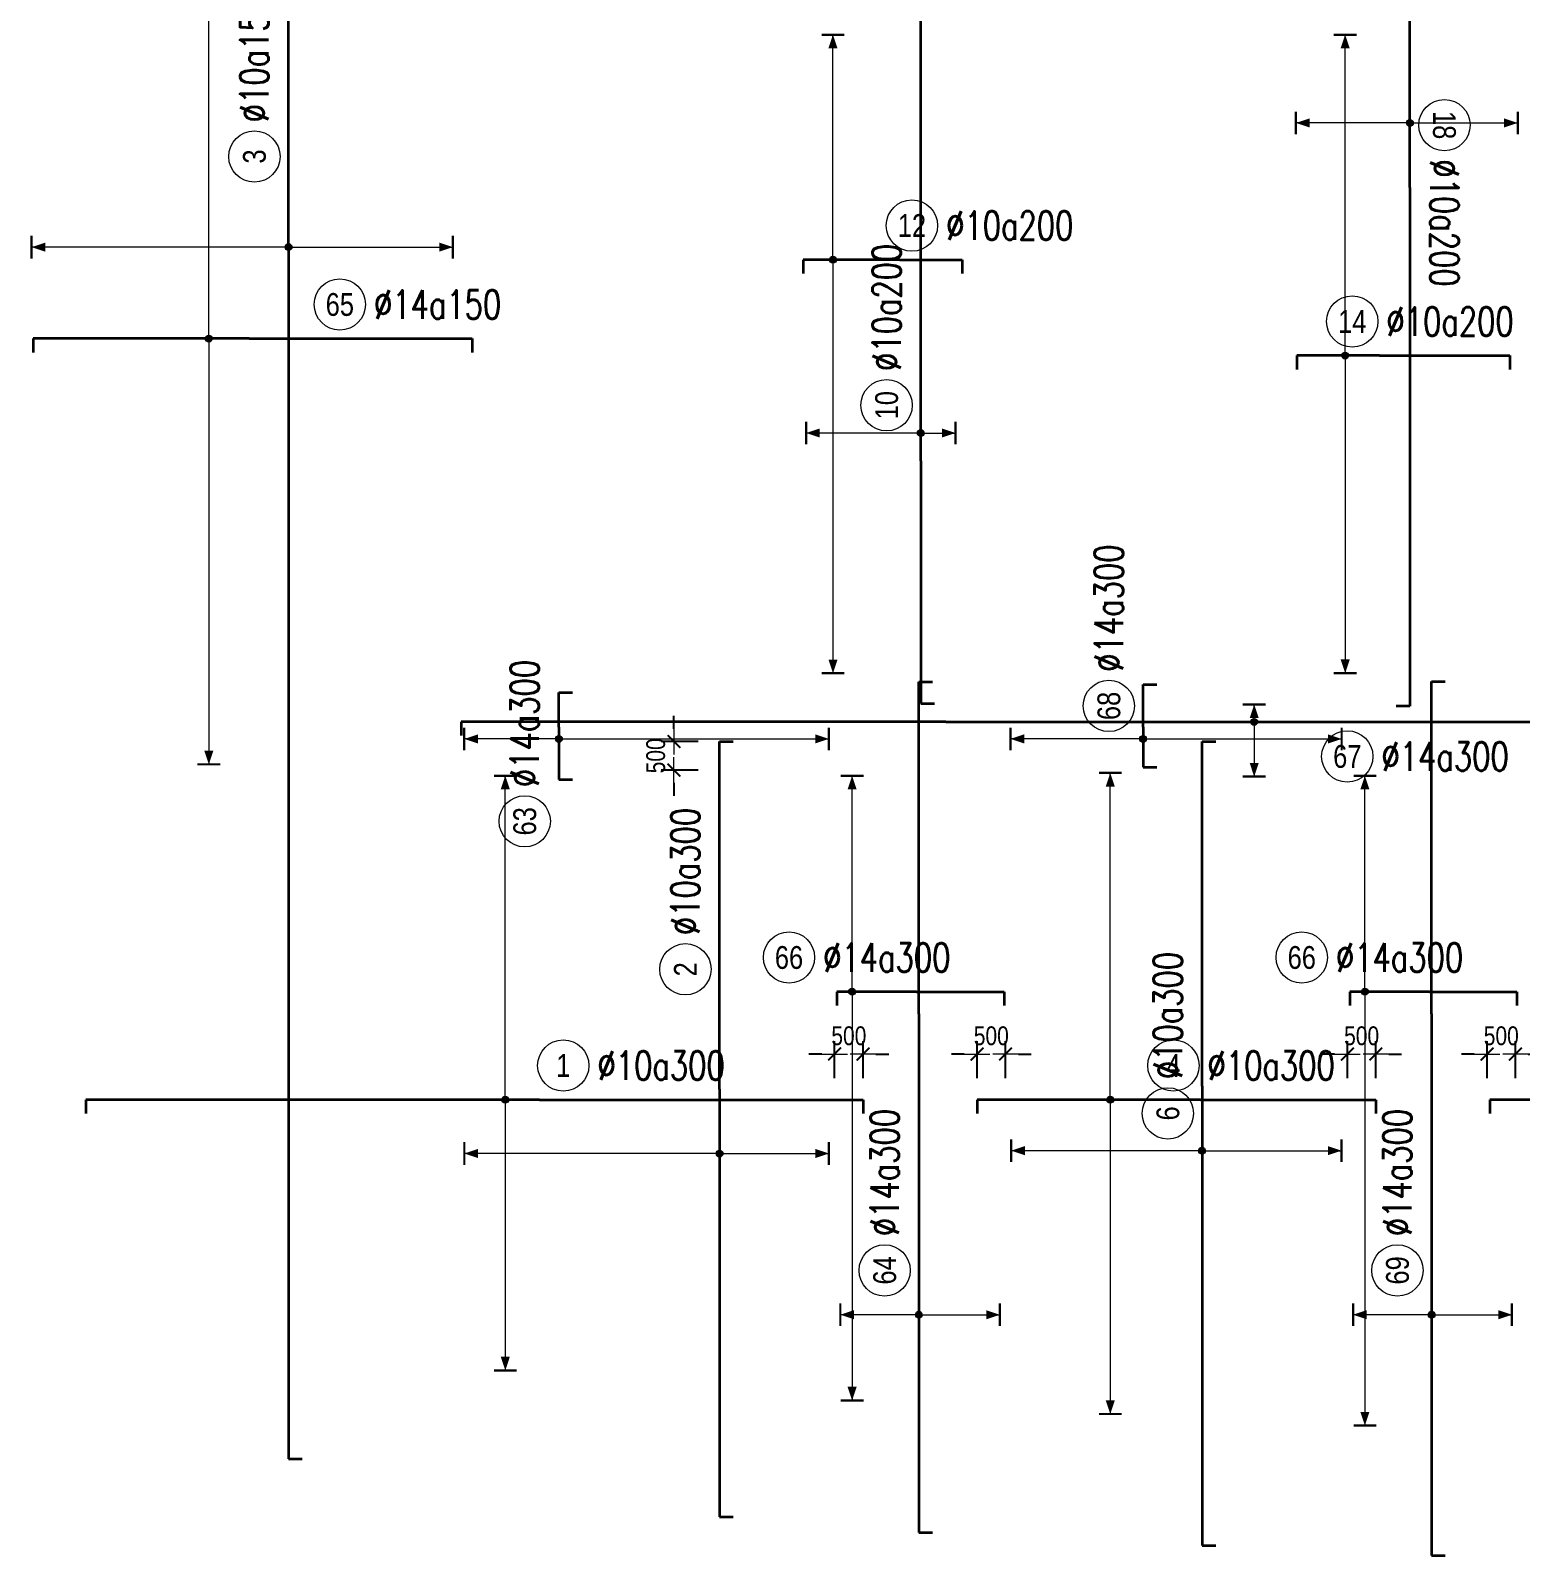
# Model space of a CAD drawing. Header units: millimetres. Extents: x -24156 to 1128921, y -12387 to 212709.
# Drawn here: x 30086 to 56239, y 36920 to 63675 of the extents above; entities that cross this region are included whole.
import ezdxf
from ezdxf.enums import TextEntityAlignment as Align

# ---------------------------------------------------------------- set-up
doc = ezdxf.new("R2010")
doc.units = ezdxf.units.MM
doc.header["$MEASUREMENT"] = 0
doc.header["$PDMODE"] = 3
for name, color, linetype, lineweight in [('NDC_S_DIM', 1, 'Continuous', 9), ('NDC_S_REBAR', 4, 'Continuous', 35), ('NDC_S_VN TEXT', 7, 'Continuous', 20)]:
    doc.layers.add(name, color=color, linetype=linetype, lineweight=lineweight)
doc.styles.add('ARIAL', font='arial.ttf', dxfattribs={"width": 0.8})
doc.styles.add('NDC_ROMANS', font='romans.shx', dxfattribs={"width": 0.8})
doc.dimstyles.new('NDC_dim_150', dxfattribs={"dimscale": 150, "dimtxt": 2.2, "dimasz": 1.5, "dimexe": 1.5, "dimexo": 2.5, "dimgap": 1, "dimtad": 1, "dimdec": 0, "dimzin": 0, "dimdsep": 46, "dimtxsty": 'ARIAL', "dimblk": 'DIMMARK', "dimcen": 0.09, "dimdle": 1.2, "dimclrd": 1, "dimclre": 1, "dimclrt": 3, "dimadec": 0, "dimazin": 0, "dimtfac": 1, "dimtdec": 0, "dimtix": 1, "dimtofl": 0, "dimtmove": 0, "dimatfit": 3, "dimfxl": 4, "dimfxlon": 1, "dimtolj": 1, "dimtzin": 0, "dimarcsym": 0})

# ---------------------------------------------------------------- blocks, each defined once
blk = doc.blocks.new('DIMMARK')
at = {"layer": 'NDC_S_DIM', "color": 1}
blk.add_line((-1.5, 0), (1, 0), dxfattribs=at)
at = {"layer": 'NDC_S_DIM', "color": 2, "const_width": 0.15}
blk.add_lwpolyline([(-0.5, -0.5), (0.5, 0.5)], dxfattribs=at)
blk = doc.blocks.new('*D407')
at = {"layer": 'Defpoints', "color": 0, "transparency": 16777216}
for p in [(56151, 45718), (55651, 44917), (56151, 44917)]:
    blk.add_point(p, dxfattribs=at)
at = {"layer": 'NDC_S_DIM', "color": 1, "lineweight": -2, "transparency": 16777216}
for p, q in [((55651, 45292), (55651, 45943)), ((56151, 45292), (56151, 45943)), ((55426, 45718), (55201, 45718)), ((56376, 45718), (56601, 45718))]:
    blk.add_line(p, q, dxfattribs=at)
at = {"layer": 'NDC_S_DIM', "color": 1, "lineweight": -2, "transparency": 16777216, "xscale": 225, "yscale": 225, "zscale": 225}
blk.add_blockref('DIMMARK', (55651, 45718), dxfattribs=at)
at = {"layer": 'NDC_S_DIM', "color": 1, "lineweight": -2, "transparency": 16777216, "xscale": 225, "yscale": 225, "zscale": 225, "rotation": 180}
blk.add_blockref('DIMMARK', (56151, 45718), dxfattribs=at)
at = {"layer": 'NDC_S_DIM', "color": 3, "transparency": 16777216, "insert": (55901, 46036), "char_height": 330, "attachment_point": 5, "style": 'ARIAL'}
blk.add_mtext('\\A1;500', dxfattribs=at)
blk = doc.blocks.new('*D408')
at = {"layer": 'Defpoints', "color": 0, "transparency": 16777216}
for p in [(53200, 45718), (53200, 44917), (53700, 44917)]:
    blk.add_point(p, dxfattribs=at)
at = {"layer": 'NDC_S_DIM', "color": 1, "lineweight": -2, "transparency": 16777216}
for p, q in [((53200, 45292), (53200, 45943)), ((53700, 45292), (53700, 45943)), ((52975, 45718), (52750, 45718)), ((53925, 45718), (54150, 45718))]:
    blk.add_line(p, q, dxfattribs=at)
at = {"layer": 'NDC_S_DIM', "color": 1, "lineweight": -2, "transparency": 16777216, "xscale": 225, "yscale": 225, "zscale": 225}
blk.add_blockref('DIMMARK', (53200, 45718), dxfattribs=at)
at = {"layer": 'NDC_S_DIM', "color": 1, "lineweight": -2, "transparency": 16777216, "xscale": 225, "yscale": 225, "zscale": 225, "rotation": 180}
blk.add_blockref('DIMMARK', (53700, 45718), dxfattribs=at)
at = {"layer": 'NDC_S_DIM', "color": 3, "transparency": 16777216, "insert": (53450, 46036), "char_height": 330, "attachment_point": 5, "style": 'ARIAL'}
blk.add_mtext('\\A1;500', dxfattribs=at)
blk = doc.blocks.new('*D409')
at = {"layer": 'Defpoints', "color": 0, "transparency": 16777216}
for p in [(47200, 45718), (46700, 44917), (47200, 44917)]:
    blk.add_point(p, dxfattribs=at)
at = {"layer": 'NDC_S_DIM', "color": 1, "lineweight": -2, "transparency": 16777216}
for p, q in [((46700, 45292), (46700, 45943)), ((47200, 45292), (47200, 45943)), ((46475, 45718), (46250, 45718)), ((47425, 45718), (47650, 45718))]:
    blk.add_line(p, q, dxfattribs=at)
at = {"layer": 'NDC_S_DIM', "color": 1, "lineweight": -2, "transparency": 16777216, "xscale": 225, "yscale": 225, "zscale": 225}
blk.add_blockref('DIMMARK', (46700, 45718), dxfattribs=at)
at = {"layer": 'NDC_S_DIM', "color": 1, "lineweight": -2, "transparency": 16777216, "xscale": 225, "yscale": 225, "zscale": 225, "rotation": 180}
blk.add_blockref('DIMMARK', (47200, 45718), dxfattribs=at)
at = {"layer": 'NDC_S_DIM', "color": 3, "transparency": 16777216, "insert": (46950, 46036), "char_height": 330, "attachment_point": 5, "style": 'ARIAL'}
blk.add_mtext('\\A1;500', dxfattribs=at)
blk = doc.blocks.new('*D410')
at = {"layer": 'Defpoints', "color": 0, "transparency": 16777216}
for p in [(44200, 45718), (44200, 44917), (44700, 44917)]:
    blk.add_point(p, dxfattribs=at)
at = {"layer": 'NDC_S_DIM', "color": 1, "lineweight": -2, "transparency": 16777216}
for p, q in [((44200, 45292), (44200, 45943)), ((44700, 45292), (44700, 45943)), ((43975, 45718), (43750, 45718)), ((44925, 45718), (45150, 45718))]:
    blk.add_line(p, q, dxfattribs=at)
at = {"layer": 'NDC_S_DIM', "color": 1, "lineweight": -2, "transparency": 16777216, "xscale": 225, "yscale": 225, "zscale": 225}
blk.add_blockref('DIMMARK', (44200, 45718), dxfattribs=at)
at = {"layer": 'NDC_S_DIM', "color": 1, "lineweight": -2, "transparency": 16777216, "xscale": 225, "yscale": 225, "zscale": 225, "rotation": 180}
blk.add_blockref('DIMMARK', (44700, 45718), dxfattribs=at)
at = {"layer": 'NDC_S_DIM', "color": 3, "transparency": 16777216, "insert": (44450, 46036), "char_height": 330, "attachment_point": 5, "style": 'ARIAL'}
blk.add_mtext('\\A1;500', dxfattribs=at)
blk = doc.blocks.new('*D415')
at = {"layer": 'Defpoints', "color": 0, "transparency": 16777216}
for p in [(42181, 51200), (41380, 50700), (42181, 50700)]:
    blk.add_point(p, dxfattribs=at)
at = {"layer": 'NDC_S_DIM', "color": 1, "lineweight": -2, "transparency": 16777216}
for p, q in [((41380, 51425), (41380, 51650)), ((41806, 51200), (41155, 51200)), ((41806, 50700), (41155, 50700)), ((41380, 50475), (41380, 50250))]:
    blk.add_line(p, q, dxfattribs=at)
at = {"layer": 'NDC_S_DIM', "color": 1, "lineweight": -2, "transparency": 16777216, "xscale": 225, "yscale": 225, "zscale": 225}
for p, rotation in [((41380, 51200), 270), ((41380, 50700), 90)]:
    blk.add_blockref('DIMMARK', p, dxfattribs=dict(at, rotation=rotation))
at = {"layer": 'NDC_S_DIM', "color": 3, "transparency": 16777216, "insert": (41061, 50950), "char_height": 330, "attachment_point": 5, "rotation": 90, "style": 'ARIAL'}
blk.add_mtext('\\A1;500', dxfattribs=at)
blk = doc.blocks.new('*U388')
h = blk.add_hatch(color=6)
edge = h.paths.add_edge_path()
edge.add_arc((-2.99, 0), 0.3, 0, 360)
at = {"layer": 'NDC_S_DIM', "color": 8}
for q in [(-2.99, 28.42), (-2.99, -23.75)]:
    blk.add_line((-2.99, 0), q, dxfattribs=at)
for points in [[(-3.99, 28.42, 0.2, 0.2, 0), (-1.99, 28.42, 0, 0, 0)], [(-3.99, -23.75, 0.2, 0.2, 0), (-1.99, -23.75, 0, 0, 0)]]:
    blk.add_lwpolyline(points, format="xyseb", dxfattribs=at)
at = {"layer": 'NDC_S_DIM'}
blk.add_circle((2.1, 3), 2.25, dxfattribs=at)
at = {"layer": 'NDC_S_DIM', "color": 6}
blk.add_circle((-2.99, 0), 0.3, dxfattribs=at)
at = {"layer": 'NDC_S_DIM', "color": 8}
for points in [[(-3.39, 27.22), (-2.99, 28.42), (-2.59, 27.22)], [(-3.39, -22.55), (-2.99, -23.75), (-2.59, -22.55)]]:
    blk.add_solid(points, dxfattribs=at)
at = {"layer": 'NDC_S_REBAR'}
for p, q in [((0, 0), (-39.8, 0)), ((-39.8, 0), (-39.8, -1.2)), ((0, 0), (28.41, 0)), ((28.41, 0), (28.41, -1.2)), ((-39.8, -1.2), (-39.8, -1.2)), ((28.41, -1.2), (28.41, -1.2))]:
    blk.add_line(p, q, dxfattribs=at)
at = {"layer": 'NDC_S_VN TEXT', "color": 3, "style": 'NDC_ROMANS', "width": 0.75}
blk.add_attdef('DKT', (5.1, 1.75), '', height=2.5, dxfattribs=at)
at = {"layer": 'NDC_S_VN TEXT', "style": 'ARIAL', "width": 0.8}
blk.add_attdef('KHT', text='', height=2, dxfattribs=at).set_placement((2.1, 3), align=Align.MIDDLE_CENTER)
blk = doc.blocks.new('*U389')
h = blk.add_hatch(color=6)
edge = h.paths.add_edge_path()
edge.add_arc((-7.93, 0), 0.3, 0, 360)
at = {"layer": 'NDC_S_DIM', "color": 8}
for q in [(-7.93, 28.67), (-7.93, -27.57)]:
    blk.add_line((-7.93, 0), q, dxfattribs=at)
for points in [[(-8.93, 28.67, 0.2, 0.2, 0), (-6.93, 28.67, 0, 0, 0)], [(-8.93, -27.57, 0.2, 0.2, 0), (-6.93, -27.57, 0, 0, 0)]]:
    blk.add_lwpolyline(points, format="xyseb", dxfattribs=at)
at = {"layer": 'NDC_S_DIM'}
blk.add_circle((-2.39, 3), 2.25, dxfattribs=at)
at = {"layer": 'NDC_S_DIM', "color": 6}
blk.add_circle((-7.93, 0), 0.3, dxfattribs=at)
at = {"layer": 'NDC_S_DIM', "color": 8}
for points in [[(-8.33, 27.47), (-7.93, 28.67), (-7.53, 27.47)], [(-8.33, -26.37), (-7.93, -27.57), (-7.53, -26.37)]]:
    blk.add_solid(points, dxfattribs=at)
at = {"layer": 'NDC_S_REBAR'}
for p, q in [((0, 0), (-19.62, 0)), ((-19.62, 0), (-19.62, -1.2)), ((0, 0), (15.38, 0)), ((15.38, 0), (15.38, -1.2)), ((-19.62, -1.2), (-19.62, -1.2)), ((15.38, -1.2), (15.38, -1.2))]:
    blk.add_line(p, q, dxfattribs=at)
at = {"layer": 'NDC_S_VN TEXT', "color": 3, "style": 'NDC_ROMANS', "width": 0.75}
blk.add_attdef('DKT', (0.61, 1.75), '', height=2.5, dxfattribs=at)
at = {"layer": 'NDC_S_VN TEXT', "style": 'ARIAL', "width": 0.8}
blk.add_attdef('KHT', text='', height=2, dxfattribs=at).set_placement((-2.39, 3), align=Align.MIDDLE_CENTER)
blk = doc.blocks.new('*U390')
h = blk.add_hatch(color=6)
edge = h.paths.add_edge_path()
edge.add_arc((-7.93, 0), 0.3, 0, 360)
at = {"layer": 'NDC_S_DIM', "color": 8}
for q in [(-7.93, 28.42), (-7.93, -28.83)]:
    blk.add_line((-7.93, 0), q, dxfattribs=at)
for points in [[(-8.93, 28.42, 0.2, 0.2, 0), (-6.93, 28.42, 0, 0, 0)], [(-8.93, -28.83, 0.2, 0.2, 0), (-6.93, -28.83, 0, 0, 0)]]:
    blk.add_lwpolyline(points, format="xyseb", dxfattribs=at)
at = {"layer": 'NDC_S_DIM'}
blk.add_circle((-2.39, 3), 2.25, dxfattribs=at)
at = {"layer": 'NDC_S_DIM', "color": 6}
blk.add_circle((-7.93, 0), 0.3, dxfattribs=at)
at = {"layer": 'NDC_S_DIM', "color": 8}
for points in [[(-8.33, 27.22), (-7.93, 28.42), (-7.53, 27.22)], [(-8.33, -27.63), (-7.93, -28.83), (-7.53, -27.63)]]:
    blk.add_solid(points, dxfattribs=at)
at = {"layer": 'NDC_S_REBAR'}
for p, q in [((0, 0), (-19.38, 0)), ((-19.38, 0), (-19.38, -1.2)), ((0, 0), (15.63, 0)), ((15.63, 0), (15.63, -1.2)), ((-19.38, -1.2), (-19.38, -1.2)), ((15.63, -1.2), (15.63, -1.2))]:
    blk.add_line(p, q, dxfattribs=at)
at = {"layer": 'NDC_S_VN TEXT', "color": 3, "style": 'NDC_ROMANS', "width": 0.75}
blk.add_attdef('DKT', (0.61, 1.75), '', height=2.5, dxfattribs=at)
at = {"layer": 'NDC_S_VN TEXT', "style": 'ARIAL', "width": 0.8}
blk.add_attdef('KHT', text='', height=2, dxfattribs=at).set_placement((-2.39, 3), align=Align.MIDDLE_CENTER)
blk = doc.blocks.new('*U392')
h = blk.add_hatch(color=6)
edge = h.paths.add_edge_path()
edge.add_arc((-3.55, 0), 0.3, 0, 360)
at = {"layer": 'NDC_S_DIM', "color": 8}
for q in [(-3.55, 34.66), (-3.55, -37.34)]:
    blk.add_line((-3.55, 0), q, dxfattribs=at)
for points in [[(-4.55, 34.66, 0.2, 0.2, 0), (-2.55, 34.66, 0, 0, 0)], [(-4.55, -37.34, 0.2, 0.2, 0), (-2.55, -37.34, 0, 0, 0)]]:
    blk.add_lwpolyline(points, format="xyseb", dxfattribs=at)
at = {"layer": 'NDC_S_DIM'}
blk.add_circle((7.95, 3), 2.25, dxfattribs=at)
at = {"layer": 'NDC_S_DIM', "color": 6}
blk.add_circle((-3.55, 0), 0.3, dxfattribs=at)
at = {"layer": 'NDC_S_DIM', "color": 8}
for points in [[(-3.95, 33.46), (-3.55, 34.66), (-3.15, 33.46)], [(-3.95, -36.14), (-3.55, -37.34), (-3.15, -36.14)]]:
    blk.add_solid(points, dxfattribs=at)
at = {"layer": 'NDC_S_REBAR'}
for p, q in [((0, 0), (-18.97, 0)), ((-18.97, 0), (-18.97, -1.2)), ((0, 0), (19.55, 0)), ((19.55, 0), (19.55, -1.2)), ((-18.97, -1.2), (-18.97, -1.2)), ((19.55, -1.2), (19.55, -1.2))]:
    blk.add_line(p, q, dxfattribs=at)
at = {"layer": 'NDC_S_VN TEXT', "color": 3, "style": 'NDC_ROMANS', "width": 0.75}
blk.add_attdef('DKT', (10.95, 1.75), '', height=2.5, dxfattribs=at)
at = {"layer": 'NDC_S_VN TEXT', "style": 'ARIAL', "width": 0.8}
blk.add_attdef('KHT', text='', height=2, dxfattribs=at).set_placement((7.95, 3), align=Align.MIDDLE_CENTER)
blk = doc.blocks.new('*U377')
h = blk.add_hatch(color=6)
edge = h.paths.add_edge_path()
edge.add_arc((0, 0), 0.3, 0, 360)
at = {"layer": 'NDC_S_DIM', "color": 8}
for q in [(0, 22.55), (0, -14.42)]:
    blk.add_line((0, 0), q, dxfattribs=at)
for points in [[(-1, 22.55, 0.2, 0.2, 0), (1, 22.55, 0, 0, 0)], [(-1, -14.42, 0.2, 0.2, 0), (1, -14.42, 0, 0, 0)]]:
    blk.add_lwpolyline(points, format="xyseb", dxfattribs=at)
at = {"layer": 'NDC_S_DIM'}
blk.add_circle((7.95, 3), 2.25, dxfattribs=at)
at = {"layer": 'NDC_S_DIM', "color": 6}
blk.add_circle((0, 0), 0.3, dxfattribs=at)
at = {"layer": 'NDC_S_DIM', "color": 8}
for points in [[(-0.4, 21.35), (0, 22.55), (0.4, 21.35)], [(-0.4, -13.22), (0, -14.42), (0.4, -13.22)]]:
    blk.add_solid(points, dxfattribs=at)
at = {"layer": 'NDC_S_REBAR'}
for p, q in [((0, 0), (-106.29, 0)), ((-106.29, 0), (-106.29, -1.2)), ((0, 0), (87.73, 0)), ((87.73, 0), (87.73, -1.2)), ((-106.29, -1.2), (-106.29, -1.2)), ((87.73, -1.2), (87.73, -1.2))]:
    blk.add_line(p, q, dxfattribs=at)
at = {"layer": 'NDC_S_VN TEXT', "color": 3, "style": 'NDC_ROMANS', "width": 0.75}
blk.add_attdef('DKT', (10.95, 1.75), '', height=2.5, dxfattribs=at)
at = {"layer": 'NDC_S_VN TEXT', "style": 'ARIAL', "width": 0.8}
blk.add_attdef('KHT', text='', height=2, dxfattribs=at).set_placement((7.95, 3), align=Align.MIDDLE_CENTER)
blk = doc.blocks.new('*U379')
h = blk.add_hatch(color=6)
edge = h.paths.add_edge_path()
edge.add_arc((-5.66, 0), 0.3, 0, 360)
at = {"layer": 'NDC_S_DIM', "color": 8}
for q in [(-5.66, 22.4), (-5.66, -9.6)]:
    blk.add_line((-5.66, 0), q, dxfattribs=at)
for points in [[(-6.66, 22.4, 0.2, 0.2, 0), (-4.66, 22.4, 0, 0, 0)], [(-6.66, -9.6, 0.2, 0.2, 0), (-4.66, -9.6, 0, 0, 0)]]:
    blk.add_lwpolyline(points, format="xyseb", dxfattribs=at)
at = {"layer": 'NDC_S_DIM'}
blk.add_circle((10.5, 3), 2.25, dxfattribs=at)
at = {"layer": 'NDC_S_DIM', "color": 6}
blk.add_circle((-5.66, 0), 0.3, dxfattribs=at)
at = {"layer": 'NDC_S_DIM', "color": 8}
for points in [[(-6.06, 21.2), (-5.66, 22.4), (-5.26, 21.2)], [(-6.06, -8.4), (-5.66, -9.6), (-5.26, -8.4)]]:
    blk.add_solid(points, dxfattribs=at)
at = {"layer": 'NDC_S_REBAR'}
for p, q in [((0, 0), (-37.53, 0)), ((-37.53, 0), (-37.53, -1.2)), ((0, 0), (30.48, 0)), ((30.48, 0), (30.48, -1.2)), ((-37.53, -1.2), (-37.53, -1.2)), ((30.48, -1.2), (30.48, -1.2))]:
    blk.add_line(p, q, dxfattribs=at)
at = {"layer": 'NDC_S_VN TEXT', "color": 3, "style": 'NDC_ROMANS', "width": 0.75}
blk.add_attdef('DKT', (13.5, 1.75), '', height=2.5, dxfattribs=at)
at = {"layer": 'NDC_S_VN TEXT', "style": 'ARIAL', "width": 0.8}
blk.add_attdef('KHT', text='', height=2, dxfattribs=at).set_placement((10.5, 3), align=Align.MIDDLE_CENTER)
blk = doc.blocks.new('*U380')
h = blk.add_hatch(color=6)
edge = h.paths.add_edge_path()
edge.add_arc((-5.66, 0), 0.3, 0, 360)
at = {"layer": 'NDC_S_DIM', "color": 8}
for q in [(-5.66, 16.75), (-5.66, -12.25)]:
    blk.add_line((-5.66, 0), q, dxfattribs=at)
for points in [[(-6.66, 16.75, 0.2, 0.2, 0), (-4.66, 16.75, 0, 0, 0)], [(-6.66, -12.25, 0.2, 0.2, 0), (-4.66, -12.25, 0, 0, 0)]]:
    blk.add_lwpolyline(points, format="xyseb", dxfattribs=at)
at = {"layer": 'NDC_S_DIM'}
blk.add_circle((-2.39, 3), 2.25, dxfattribs=at)
at = {"layer": 'NDC_S_DIM', "color": 6}
blk.add_circle((-5.66, 0), 0.3, dxfattribs=at)
at = {"layer": 'NDC_S_DIM', "color": 8}
for points in [[(-6.06, 15.55), (-5.66, 16.75), (-5.26, 15.55)], [(-6.06, -11.05), (-5.66, -12.25), (-5.26, -11.05)]]:
    blk.add_solid(points, dxfattribs=at)
at = {"layer": 'NDC_S_REBAR'}
for p, q in [((0, 0), (-40.3, 0)), ((-40.3, 0), (-40.3, -1.2)), ((0, 0), (30.23, 0)), ((30.23, 0), (30.23, -1.2)), ((-40.3, -1.2), (-40.3, -1.2)), ((30.23, -1.2), (30.23, -1.2))]:
    blk.add_line(p, q, dxfattribs=at)
at = {"layer": 'NDC_S_VN TEXT', "color": 3, "style": 'NDC_ROMANS', "width": 0.75}
blk.add_attdef('DKT', (0.61, 1.75), '', height=2.5, dxfattribs=at)
at = {"layer": 'NDC_S_VN TEXT', "style": 'ARIAL', "width": 0.8}
blk.add_attdef('KHT', text='', height=2, dxfattribs=at).set_placement((-2.39, 3), align=Align.MIDDLE_CENTER)
blk = doc.blocks.new('*U341')
h = blk.add_hatch(color=6)
edge = h.paths.add_edge_path()
edge.add_arc((-26.39, 0), 0.3, 0, 360)
at = {"layer": 'NDC_S_DIM', "color": 8}
for q in [(-26.39, 6.89), (-26.39, -7.11)]:
    blk.add_line((-26.39, 0), q, dxfattribs=at)
for points in [[(-27.39, 6.89, 0.2, 0.2, 0), (-25.39, 6.89, 0, 0, 0)], [(-27.39, -7.11, 0.2, 0.2, 0), (-25.39, -7.11, 0, 0, 0)]]:
    blk.add_lwpolyline(points, format="xyseb", dxfattribs=at)
at = {"layer": 'NDC_S_DIM'}
blk.add_circle((-22.5, 3), 2.25, dxfattribs=at)
at = {"layer": 'NDC_S_DIM', "color": 6}
blk.add_circle((-26.39, 0), 0.3, dxfattribs=at)
at = {"layer": 'NDC_S_DIM', "color": 8}
for points in [[(-26.79, 5.69), (-26.39, 6.89), (-25.99, 5.69)], [(-26.79, -5.91), (-26.39, -7.11), (-25.99, -5.91)]]:
    blk.add_solid(points, dxfattribs=at)
at = {"layer": 'NDC_S_REBAR'}
for p, q in [((0, 0), (-45.48, 0)), ((-45.48, 0), (-45.48, -1.2)), ((0, 0), (29.12, 0)), ((29.12, 0), (29.12, -1.2)), ((-45.48, -1.2), (-45.48, -1.2)), ((29.12, -1.2), (29.12, -1.2))]:
    blk.add_line(p, q, dxfattribs=at)
at = {"layer": 'NDC_S_VN TEXT', "color": 3, "style": 'NDC_ROMANS', "width": 0.75}
blk.add_attdef('DKT', (-19.5, 1.75), '', height=2.5, dxfattribs=at)
at = {"layer": 'NDC_S_VN TEXT', "style": 'ARIAL', "width": 0.8}
blk.add_attdef('KHT', text='', height=2, dxfattribs=at).set_placement((-22.5, 3), align=Align.MIDDLE_CENTER)
blk = doc.blocks.new('*U348')
h = blk.add_hatch(color=6)
edge = h.paths.add_edge_path()
edge.add_arc((-26.39, 0), 0.3, 0, 360)
at = {"layer": 'NDC_S_DIM', "color": 8}
for q in [(-26.39, 6.89), (-26.39, -7.05)]:
    blk.add_line((-26.39, 0), q, dxfattribs=at)
for points in [[(-27.39, 6.89, 0.2, 0.2, 0), (-25.39, 6.89, 0, 0, 0)], [(-27.39, -7.05, 0.2, 0.2, 0), (-25.39, -7.05, 0, 0, 0)]]:
    blk.add_lwpolyline(points, format="xyseb", dxfattribs=at)
at = {"layer": 'NDC_S_DIM'}
blk.add_circle((-22.5, 3), 2.25, dxfattribs=at)
at = {"layer": 'NDC_S_DIM', "color": 6}
blk.add_circle((-26.39, 0), 0.3, dxfattribs=at)
at = {"layer": 'NDC_S_DIM', "color": 8}
for points in [[(-26.79, 5.69), (-26.39, 6.89), (-25.99, 5.69)], [(-26.79, -5.85), (-26.39, -7.05), (-25.99, -5.85)]]:
    blk.add_solid(points, dxfattribs=at)
at = {"layer": 'NDC_S_REBAR'}
for p, q in [((0, 0), (-47.51, 0)), ((-47.51, 0), (-47.51, -1.2)), ((0, 0), (29.16, 0)), ((29.16, 0), (29.16, -1.2)), ((-47.51, -1.2), (-47.51, -1.2)), ((29.16, -1.2), (29.16, -1.2))]:
    blk.add_line(p, q, dxfattribs=at)
at = {"layer": 'NDC_S_VN TEXT', "color": 3, "style": 'NDC_ROMANS', "width": 0.75}
blk.add_attdef('DKT', (-19.5, 1.75), '', height=2.5, dxfattribs=at)
at = {"layer": 'NDC_S_VN TEXT', "style": 'ARIAL', "width": 0.8}
blk.add_attdef('KHT', text='', height=2, dxfattribs=at).set_placement((-22.5, 3), align=Align.MIDDLE_CENTER)
blk = doc.blocks.new('*U344')
h = blk.add_hatch(color=6)
edge = h.paths.add_edge_path()
edge.add_arc((-1.02, 0), 0.3, 0, 360)
at = {"layer": 'NDC_S_DIM', "color": 8}
for q in [(-1.02, 8.3), (-1.02, -23.7)]:
    blk.add_line((-1.02, 0), q, dxfattribs=at)
for points in [[(-2.02, 8.3, 0.2, 0.2, 0), (-0.02, 8.3, 0, 0, 0)], [(-2.02, -23.7, 0.2, 0.2, 0), (-0.02, -23.7, 0, 0, 0)]]:
    blk.add_lwpolyline(points, format="xyseb", dxfattribs=at)
at = {"layer": 'NDC_S_DIM'}
blk.add_circle((-8.25, 3), 2.25, dxfattribs=at)
at = {"layer": 'NDC_S_DIM', "color": 6}
blk.add_circle((-1.02, 0), 0.3, dxfattribs=at)
at = {"layer": 'NDC_S_DIM', "color": 8}
for points in [[(-1.42, 7.1), (-1.02, 8.3), (-0.62, 7.1)], [(-1.42, -22.5), (-1.02, -23.7), (-0.62, -22.5)]]:
    blk.add_solid(points, dxfattribs=at)
at = {"layer": 'NDC_S_REBAR'}
for p, q in [((0, 0), (-4.57, 0)), ((-4.57, 0), (-4.57, -1.2)), ((0, 0), (3.04, 0)), ((3.04, 0), (3.04, -1.2)), ((-4.57, -1.2), (-4.57, -1.2)), ((3.04, -1.2), (3.04, -1.2))]:
    blk.add_line(p, q, dxfattribs=at)
at = {"layer": 'NDC_S_VN TEXT', "color": 3, "style": 'NDC_ROMANS', "width": 0.75}
blk.add_attdef('DKT', (-5.25, 1.75), '', height=2.5, dxfattribs=at)
at = {"layer": 'NDC_S_VN TEXT', "style": 'ARIAL', "width": 0.8}
blk.add_attdef('KHT', text='', height=2, dxfattribs=at).set_placement((-8.25, 3), align=Align.MIDDLE_CENTER)
blk = doc.blocks.new('*U345')
h = blk.add_hatch(color=6)
edge = h.paths.add_edge_path()
edge.add_arc((-1.02, 0), 0.3, 0, 360)
at = {"layer": 'NDC_S_DIM', "color": 8}
for q in [(-1.02, 11.63), (-1.02, -17.43)]:
    blk.add_line((-1.02, 0), q, dxfattribs=at)
for points in [[(-2.02, 11.63, 0.2, 0.2, 0), (-0.02, 11.63, 0, 0, 0)], [(-2.02, -17.43, 0.2, 0.2, 0), (-0.02, -17.43, 0, 0, 0)]]:
    blk.add_lwpolyline(points, format="xyseb", dxfattribs=at)
at = {"layer": 'NDC_S_DIM'}
blk.add_circle((1.87, 3), 2.25, dxfattribs=at)
at = {"layer": 'NDC_S_DIM', "color": 6}
blk.add_circle((-1.02, 0), 0.3, dxfattribs=at)
at = {"layer": 'NDC_S_DIM', "color": 8}
for points in [[(-1.42, 10.43), (-1.02, 11.63), (-0.62, 10.43)], [(-1.42, -16.23), (-1.02, -17.43), (-0.62, -16.23)]]:
    blk.add_solid(points, dxfattribs=at)
at = {"layer": 'NDC_S_REBAR'}
for p, q in [((0, 0), (-3.5, 0)), ((-3.5, 0), (-3.5, -1.2)), ((0, 0), (3.75, 0)), ((3.75, 0), (3.75, -1.2)), ((-3.5, -1.2), (-3.5, -1.2)), ((3.75, -1.2), (3.75, -1.2))]:
    blk.add_line(p, q, dxfattribs=at)
at = {"layer": 'NDC_S_VN TEXT', "color": 3, "style": 'NDC_ROMANS', "width": 0.75}
blk.add_attdef('DKT', (4.87, 1.75), '', height=2.5, dxfattribs=at)
at = {"layer": 'NDC_S_VN TEXT', "style": 'ARIAL', "width": 0.8}
blk.add_attdef('KHT', text='', height=2, dxfattribs=at).set_placement((1.87, 3), align=Align.MIDDLE_CENTER)
blk = doc.blocks.new('*U350')
h = blk.add_hatch(color=6)
edge = h.paths.add_edge_path()
edge.add_arc((27.07, 0), 0.3, 0, 360)
at = {"layer": 'NDC_S_DIM', "color": 8}
for q in [(27.07, 1.53), (27.07, -4.8)]:
    blk.add_line((27.07, 0), q, dxfattribs=at)
for points in [[(26.07, 1.53, 0.2, 0.2, 0), (28.07, 1.53, 0, 0, 0)], [(26.07, -4.8, 0.2, 0.2, 0), (28.07, -4.8, 0, 0, 0)]]:
    blk.add_lwpolyline(points, format="xyseb", dxfattribs=at)
at = {"layer": 'NDC_S_DIM', "color": 6}
blk.add_circle((27.07, 0), 0.3, dxfattribs=at)
at = {"layer": 'NDC_S_DIM'}
blk.add_circle((35.24, -3.03), 2.25, dxfattribs=at)
at = {"layer": 'NDC_S_DIM', "color": 8}
for points in [[(26.67, 0.33), (27.07, 1.53), (27.47, 0.33)], [(26.67, -3.6), (27.07, -4.8), (27.47, -3.6)]]:
    blk.add_solid(points, dxfattribs=at)
at = {"layer": 'NDC_S_REBAR'}
for p, q in [((0, 0), (-42.52, 0)), ((-42.52, 0), (-42.52, -1.2)), ((0, 0), (189.1, 0)), ((-42.52, -1.2), (-42.52, -1.2))]:
    blk.add_line(p, q, dxfattribs=at)
at = {"layer": 'NDC_S_VN TEXT', "style": 'ARIAL', "width": 0.8}
blk.add_attdef('KHT', text='', height=2, dxfattribs=at).set_placement((35.24, -3.03), align=Align.MIDDLE_CENTER)
at = {"layer": 'NDC_S_VN TEXT', "color": 3, "style": 'NDC_ROMANS', "width": 0.75}
blk.add_attdef('DKT', (38.24, -4.28), '', height=2.5, dxfattribs=at)
blk = doc.blocks.new('*U351')
h = blk.add_hatch(color=6)
edge = h.paths.add_edge_path()
edge.add_arc((-3.01, 0), 0.3, 0, 360)
at = {"layer": 'NDC_S_DIM', "color": 8}
for q in [(-3.01, 28.15), (-3.01, -27.85)]:
    blk.add_line((-3.01, 0), q, dxfattribs=at)
for points in [[(-4.01, 28.15, 0.2, 0.2, 0), (-2.01, 28.15, 0, 0, 0)], [(-4.01, -27.85, 0.2, 0.2, 0), (-2.01, -27.85, 0, 0, 0)]]:
    blk.add_lwpolyline(points, format="xyseb", dxfattribs=at)
at = {"layer": 'NDC_S_DIM'}
blk.add_circle((-2.39, 3), 2.25, dxfattribs=at)
at = {"layer": 'NDC_S_DIM', "color": 6}
blk.add_circle((-3.01, 0), 0.3, dxfattribs=at)
at = {"layer": 'NDC_S_DIM', "color": 8}
for points in [[(-3.41, 26.95), (-3.01, 28.15), (-2.61, 26.95)], [(-3.41, -26.65), (-3.01, -27.85), (-2.61, -26.65)]]:
    blk.add_solid(points, dxfattribs=at)
at = {"layer": 'NDC_S_REBAR'}
for p, q in [((0, 0), (-7.25, 0)), ((-7.25, 0), (-7.25, -1.2)), ((0, 0), (11.45, 0)), ((11.45, 0), (11.45, -1.2)), ((-7.25, -1.2), (-7.25, -1.2)), ((11.45, -1.2), (11.45, -1.2))]:
    blk.add_line(p, q, dxfattribs=at)
at = {"layer": 'NDC_S_VN TEXT', "color": 3, "style": 'NDC_ROMANS', "width": 0.75}
blk.add_attdef('DKT', (0.61, 1.75), '', height=2.5, dxfattribs=at)
at = {"layer": 'NDC_S_VN TEXT', "style": 'ARIAL', "width": 0.8}
blk.add_attdef('KHT', text='', height=2, dxfattribs=at).set_placement((-2.39, 3), align=Align.MIDDLE_CENTER)
blk = doc.blocks.new('*U357')
h = blk.add_hatch(color=6)
edge = h.paths.add_edge_path()
edge.add_arc((-5.66, 0), 0.3, 0, 360)
at = {"layer": 'NDC_S_DIM', "color": 8}
for q in [(-5.66, 9.46), (-5.66, -10)]:
    blk.add_line((-5.66, 0), q, dxfattribs=at)
for points in [[(-6.66, 9.46, 0.2, 0.2, 0), (-4.66, 9.46, 0, 0, 0)], [(-6.66, -10, 0.2, 0.2, 0), (-4.66, -10, 0, 0, 0)]]:
    blk.add_lwpolyline(points, format="xyseb", dxfattribs=at)
at = {"layer": 'NDC_S_DIM'}
blk.add_circle((-5.47, 3.03), 2.25, dxfattribs=at)
at = {"layer": 'NDC_S_DIM', "color": 6}
blk.add_circle((-5.66, 0), 0.3, dxfattribs=at)
at = {"layer": 'NDC_S_DIM', "color": 8}
for points in [[(-6.06, 8.26), (-5.66, 9.46), (-5.26, 8.26)], [(-6.06, -8.8), (-5.66, -10), (-5.26, -8.8)]]:
    blk.add_solid(points, dxfattribs=at)
at = {"layer": 'NDC_S_REBAR'}
for p, q in [((0, 0), (-16.08, 0)), ((-16.08, 0), (-16.08, -1.2)), ((0, 0), (45.49, 0)), ((45.49, 0), (45.49, -1.2)), ((-16.08, -1.2), (-16.08, -1.2)), ((45.49, -1.2), (45.49, -1.2))]:
    blk.add_line(p, q, dxfattribs=at)
at = {"layer": 'NDC_S_VN TEXT', "style": 'ARIAL', "width": 0.8}
blk.add_attdef('KHT', text='', height=2, dxfattribs=at).set_placement((-5.47, 3.03), align=Align.MIDDLE_CENTER)
at = {"layer": 'NDC_S_VN TEXT', "color": 3, "style": 'NDC_ROMANS', "width": 0.75}
blk.add_attdef('DKT', (-2.47, 1.78), '', height=2.5, dxfattribs=at)
blk = doc.blocks.new('*U361')
h = blk.add_hatch(color=6)
edge = h.paths.add_edge_path()
edge.add_arc((-5.86, 0), 0.3, 0, 360)
at = {"layer": 'NDC_S_DIM', "color": 8}
for q in [(-5.86, 19.74), (-5.86, -36.27)]:
    blk.add_line((-5.86, 0), q, dxfattribs=at)
for points in [[(-6.86, 19.74, 0.2, 0.2, 0), (-4.86, 19.74, 0, 0, 0)], [(-6.86, -36.27, 0.2, 0.2, 0), (-4.86, -36.27, 0, 0, 0)]]:
    blk.add_lwpolyline(points, format="xyseb", dxfattribs=at)
at = {"layer": 'NDC_S_DIM'}
blk.add_circle((1.07, 3), 2.25, dxfattribs=at)
at = {"layer": 'NDC_S_DIM', "color": 6}
blk.add_circle((-5.86, 0), 0.3, dxfattribs=at)
at = {"layer": 'NDC_S_DIM', "color": 8}
for points in [[(-6.26, 18.54), (-5.86, 19.74), (-5.46, 18.54)], [(-6.26, -35.07), (-5.86, -36.27), (-5.46, -35.07)]]:
    blk.add_solid(points, dxfattribs=at)
at = {"layer": 'NDC_S_REBAR'}
for p, q in [((0, 0), (-8.47, 0)), ((-8.47, 0), (-8.47, -1.2)), ((0, 0), (5.48, 0)), ((5.48, 0), (5.48, -1.2)), ((-8.47, -1.2), (-8.47, -1.2)), ((5.48, -1.2), (5.48, -1.2))]:
    blk.add_line(p, q, dxfattribs=at)
at = {"layer": 'NDC_S_VN TEXT', "color": 3, "style": 'NDC_ROMANS', "width": 0.75}
blk.add_attdef('DKT', (4.07, 1.75), '', height=2.5, dxfattribs=at)
at = {"layer": 'NDC_S_VN TEXT', "style": 'ARIAL', "width": 0.8}
blk.add_attdef('KHT', text='', height=2, dxfattribs=at).set_placement((1.07, 3), align=Align.MIDDLE_CENTER)
blk = doc.blocks.new('*U362')
h = blk.add_hatch(color=6)
edge = h.paths.add_edge_path()
edge.add_arc((2.44, 0), 0.3, 0, 360)
at = {"layer": 'NDC_S_DIM', "color": 8}
for q in [(2.44, 10.06), (2.44, -3.05)]:
    blk.add_line((2.44, 0), q, dxfattribs=at)
for points in [[(1.44, 10.06, 0.2, 0.2, 0), (3.44, 10.06, 0, 0, 0)], [(1.44, -3.05, 0.2, 0.2, 0), (3.44, -3.05, 0, 0, 0)]]:
    blk.add_lwpolyline(points, format="xyseb", dxfattribs=at)
at = {"layer": 'NDC_S_DIM'}
blk.add_circle((4.88, 3), 2.25, dxfattribs=at)
at = {"layer": 'NDC_S_DIM', "color": 6}
blk.add_circle((2.44, 0), 0.3, dxfattribs=at)
at = {"layer": 'NDC_S_DIM', "color": 8}
for points in [[(2.04, 8.86), (2.44, 10.06), (2.84, 8.86)], [(2.04, -1.85), (2.44, -3.05), (2.84, -1.85)]]:
    blk.add_solid(points, dxfattribs=at)
at = {"layer": 'NDC_S_REBAR'}
for p, q in [((0, 0), (-21.3, 0)), ((-21.3, 0), (-21.3, -1.2)), ((0, 0), (40.13, 0)), ((40.13, 0), (40.13, -1.2)), ((-21.3, -1.2), (-21.3, -1.2)), ((40.13, -1.2), (40.13, -1.2))]:
    blk.add_line(p, q, dxfattribs=at)
at = {"layer": 'NDC_S_VN TEXT', "color": 3, "style": 'NDC_ROMANS', "width": 0.75}
blk.add_attdef('DKT', (7.88, 1.75), '', height=2.5, dxfattribs=at)
at = {"layer": 'NDC_S_VN TEXT', "style": 'ARIAL', "width": 0.8}
blk.add_attdef('KHT', text='', height=2, dxfattribs=at).set_placement((4.88, 3), align=Align.MIDDLE_CENTER)
blk = doc.blocks.new('*U371')
h = blk.add_hatch(color=6)
edge = h.paths.add_edge_path()
edge.add_arc((-5.66, 0), 0.3, 0, 360)
at = {"layer": 'NDC_S_DIM', "color": 8}
for q in [(-5.66, 18.94), (-5.66, -38.06)]:
    blk.add_line((-5.66, 0), q, dxfattribs=at)
for points in [[(-6.66, 18.94, 0.2, 0.2, 0), (-4.66, 18.94, 0, 0, 0)], [(-6.66, -38.06, 0.2, 0.2, 0), (-4.66, -38.06, 0, 0, 0)]]:
    blk.add_lwpolyline(points, format="xyseb", dxfattribs=at)
at = {"layer": 'NDC_S_DIM'}
blk.add_circle((-11.2, 3), 2.25, dxfattribs=at)
at = {"layer": 'NDC_S_DIM', "color": 6}
blk.add_circle((-5.66, 0), 0.3, dxfattribs=at)
at = {"layer": 'NDC_S_DIM', "color": 8}
for points in [[(-6.06, 17.74), (-5.66, 18.94), (-5.26, 17.74)], [(-6.06, -36.86), (-5.66, -38.06), (-5.26, -36.86)]]:
    blk.add_solid(points, dxfattribs=at)
at = {"layer": 'NDC_S_REBAR'}
for p, q in [((0, 0), (-6.99, 0)), ((-6.99, 0), (-6.99, -1.2)), ((0, 0), (7.67, 0)), ((7.67, 0), (7.67, -1.2)), ((-6.99, -1.2), (-6.99, -1.2)), ((7.67, -1.2), (7.67, -1.2))]:
    blk.add_line(p, q, dxfattribs=at)
at = {"layer": 'NDC_S_VN TEXT', "color": 3, "style": 'NDC_ROMANS', "width": 0.75}
blk.add_attdef('DKT', (-8.2, 1.75), '', height=2.5, dxfattribs=at)
at = {"layer": 'NDC_S_VN TEXT', "style": 'ARIAL', "width": 0.8}
blk.add_attdef('KHT', text='', height=2, dxfattribs=at).set_placement((-11.2, 3), align=Align.MIDDLE_CENTER)
blk = doc.blocks.new('*U363')
h = blk.add_hatch(color=6)
edge = h.paths.add_edge_path()
edge.add_arc((-5.66, 0), 0.3, 0, 360)
at = {"layer": 'NDC_S_DIM', "color": 8}
for q in [(-5.66, 18.94), (-5.66, -35.86)]:
    blk.add_line((-5.66, 0), q, dxfattribs=at)
for points in [[(-6.66, 18.94, 0.2, 0.2, 0), (-4.66, 18.94, 0, 0, 0)], [(-6.66, -35.86, 0.2, 0.2, 0), (-4.66, -35.86, 0, 0, 0)]]:
    blk.add_lwpolyline(points, format="xyseb", dxfattribs=at)
at = {"layer": 'NDC_S_DIM'}
blk.add_circle((-11.2, 3), 2.25, dxfattribs=at)
at = {"layer": 'NDC_S_DIM', "color": 6}
blk.add_circle((-5.66, 0), 0.3, dxfattribs=at)
at = {"layer": 'NDC_S_DIM', "color": 8}
for points in [[(-6.06, 17.74), (-5.66, 18.94), (-5.26, 17.74)], [(-6.06, -34.66), (-5.66, -35.86), (-5.26, -34.66)]]:
    blk.add_solid(points, dxfattribs=at)
at = {"layer": 'NDC_S_REBAR'}
for p, q in [((0, 0), (-6.99, 0)), ((-6.99, 0), (-6.99, -1.2)), ((0, 0), (7.67, 0)), ((7.67, 0), (7.67, -1.2)), ((-6.99, -1.2), (-6.99, -1.2)), ((7.67, -1.2), (7.67, -1.2))]:
    blk.add_line(p, q, dxfattribs=at)
at = {"layer": 'NDC_S_VN TEXT', "color": 3, "style": 'NDC_ROMANS', "width": 0.75}
blk.add_attdef('DKT', (-8.2, 1.75), '', height=2.5, dxfattribs=at)
at = {"layer": 'NDC_S_VN TEXT', "style": 'ARIAL', "width": 0.8}
blk.add_attdef('KHT', text='', height=2, dxfattribs=at).set_placement((-11.2, 3), align=Align.MIDDLE_CENTER)

msp = doc.modelspace()

# ---------------------------------------------------------------- block references
at = {"xscale": 200, "yscale": 200, "zscale": 200}
for name, p, rotation, values in [('*U377', (34616.1, 59874.5), 90, {'KHT': '3', 'DKT': '%%C10a150'}), ('*U362', (45712.4, 56125), 90, {'KHT': '10', 'DKT': '%%C10a200'}), ('*U357', (54297.5, 60920.9), 270, {'KHT': '18', 'DKT': '%%C10a200'}), ('*U345', (49613.3, 51450.7), 90, {'KHT': '68', 'DKT': '%%c14a300'}), ('*U344', (39360.6, 51450.7), 90, {'KHT': '63', 'DKT': '%%c14a300'}), ('*U341', (45678.2, 46421.8), 90, {'KHT': '64', 'DKT': '%%c14a300'}), ('*U348', (54678.2, 46421.8), 90, {'KHT': '69', 'DKT': '%%c14a300'}), ('*U379', (42180.9, 45104.4), 90, {'KHT': '2', 'DKT': '%%C10a300'}), ('*U380', (50649.2, 45154.4), 90, {'KHT': '6', 'DKT': '%%C10a300'})]:
    msp.add_blockref(name, p, dxfattribs=dict(at, rotation=rotation)).add_auto_attribs(values)
for name, p, values in [('*U392', (33925.8, 58268.7), {'KHT': '65', 'DKT': '%%C14a150'}), ('*U361', (45343.1, 59653.2), {'KHT': '12', 'DKT': '%%C10a200'}), ('*U351', (53763.4, 57970.5), {'KHT': '14', 'DKT': '%%C10a200'}), ('*U350', (46150.6, 51545.1), {'KHT': '67', 'DKT': '%%c14a300'}), ('*U388', (39018.1, 44916.6), {'KHT': '1', 'DKT': '%%C10a300'}), ('*U363', (45639.7, 46812), {'KHT': '66', 'DKT': '%%c14a300'}), ('*U389', (50624.3, 44916.6), {'KHT': '4', 'DKT': '%%C10a300'}), ('*U371', (54639.7, 46812), {'KHT': '66', 'DKT': '%%c14a300'}), ('*U390', (59575.1, 44916.6), {'KHT': '4', 'DKT': '%%C10a300'})]:
    msp.add_blockref(name, p, dxfattribs=at).add_auto_attribs(values)

# ---------------------------------------------------------------- dimensions: what is measured, and where the dimension line sits
at = {"layer": 'NDC_S_DIM'}
dim = msp.add_linear_dim(base=(41379.9, 50700), p1=(42180.9, 51200), p2=(42180.9, 50700), angle=90, dimstyle='NDC_dim_150', dxfattribs=at)
dim.commit()
dim.dimension.update_dxf_attribs({"geometry": '*D415', "text_midpoint": (41061.4, 50950)})
for base, p1, p2, picture, middle in [((44200, 45717.8), (44700, 44916.6), (44200, 44916.6), '*D410', (44450, 46036.3)), ((47200, 45717.8), (46700, 44916.6), (47200, 44916.6), '*D409', (46950, 46036.3)), ((53200, 45717.8), (53700, 44916.6), (53200, 44916.6), '*D408', (53450, 46036.3)), ((56150.8, 45717.8), (55650.8, 44916.6), (56150.8, 44916.6), '*D407', (55900.8, 46036.3))]:
    dim = msp.add_linear_dim(base=base, p1=p1, p2=p2, dimstyle='NDC_dim_150', dxfattribs=at)
    dim.commit()
    dim.dimension.update_dxf_attribs({"geometry": picture, "text_midpoint": middle})

doc.saveas('drawing.dxf')
